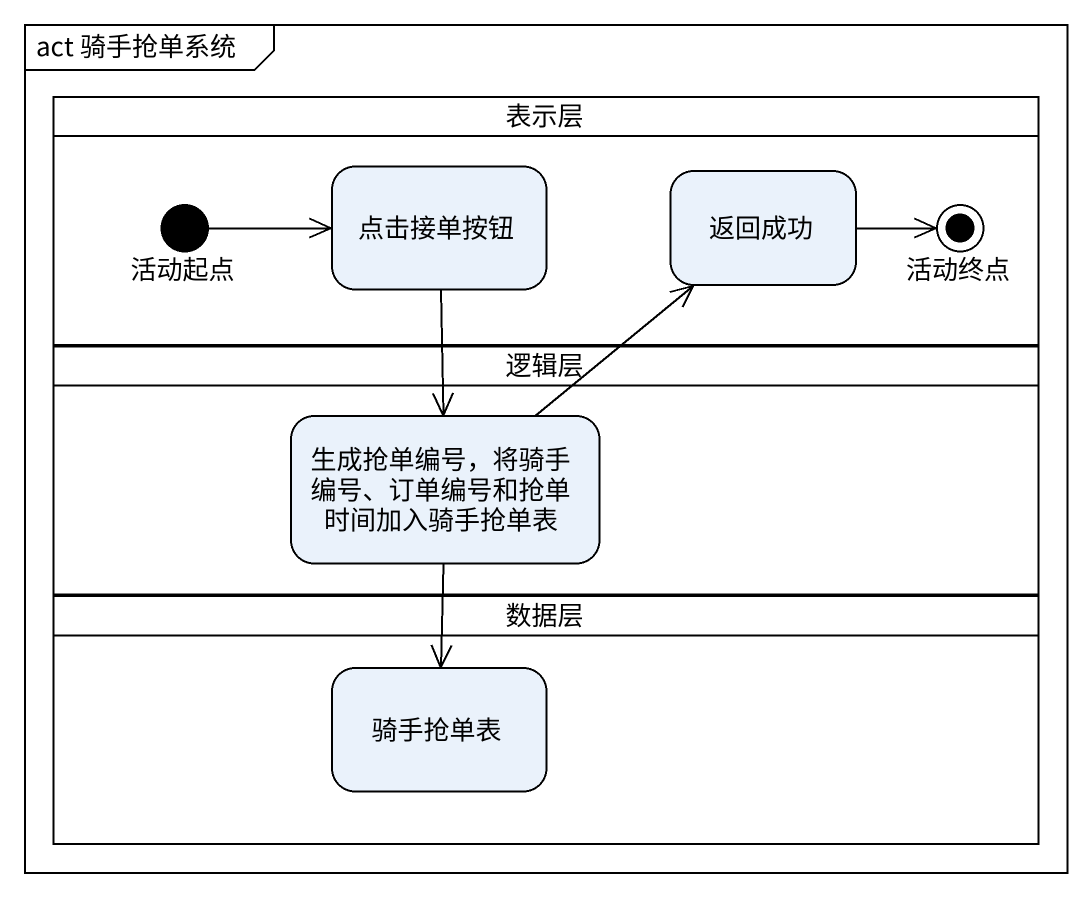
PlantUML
@startuml
mainframe act 骑手抢单系统
hide empty description
state 表示层 <<partition>> {
  state 活动起点 <<start>>
  state 点击接单按钮
  state 返回成功
  state 活动终点 <<end>>
}
state 逻辑层 <<partition>> {
  state "生成抢单编号，将骑手编号、订单编号和抢单时间加入骑手抢单表" as 生成抢单编号_将骑手编号
}
state 数据层 <<partition>> {
  state 骑手抢单表
}
活动起点 -right-> 点击接单按钮
点击接单按钮 --> 生成抢单编号_将骑手编号
返回成功 -right-> 活动终点
生成抢单编号_将骑手编号 -up-> 返回成功
生成抢单编号_将骑手编号 --> 骑手抢单表
@enduml
